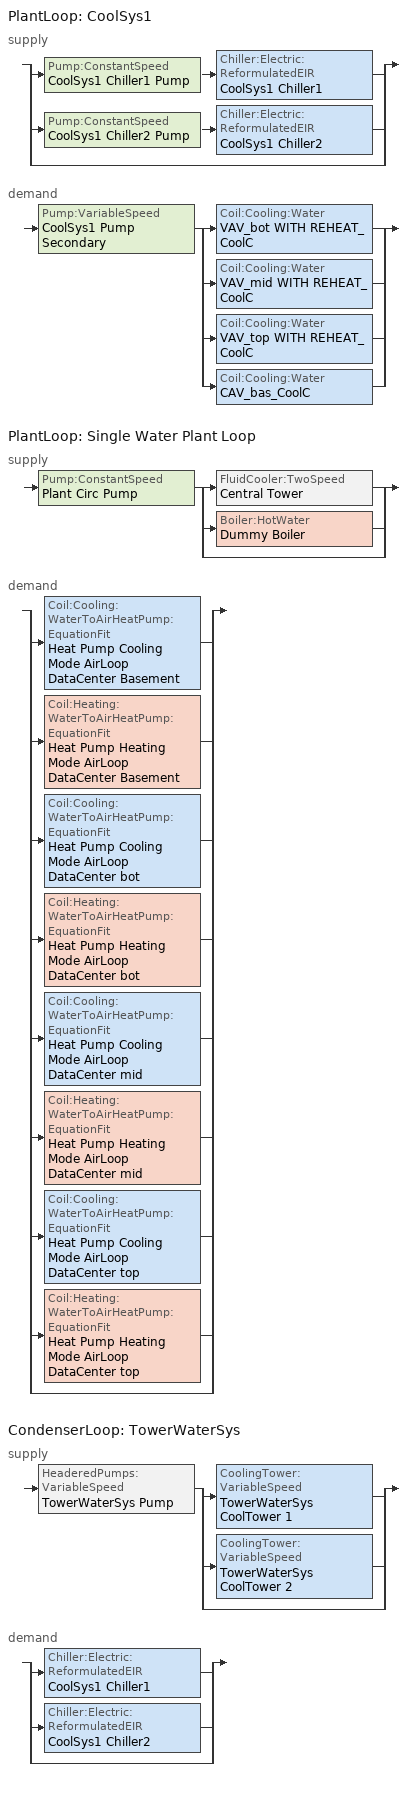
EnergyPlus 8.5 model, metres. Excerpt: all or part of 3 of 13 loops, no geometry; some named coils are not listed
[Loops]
PlantLoop 'CoolSys1'
 supply: split
  | Pump:ConstantSpeed 'CoolSys1 Chiller1 Pump' > Chiller:Electric:ReformulatedEIR 'CoolSys1 Chiller1'
  | Pump:ConstantSpeed 'CoolSys1 Chiller2 Pump' > Chiller:Electric:ReformulatedEIR 'CoolSys1 Chiller2'
  | bypass
 demand: Pump:VariableSpeed 'CoolSys1 Pump Secondary' > split
  | Coil:Cooling:Water 'VAV_bot WITH REHEAT_CoolC'
  | Coil:Cooling:Water 'VAV_mid WITH REHEAT_CoolC'
  | Coil:Cooling:Water 'VAV_top WITH REHEAT_CoolC'
  | Coil:Cooling:Water 'CAV_bas_CoolC'
PlantLoop 'Single Water Plant Loop'
 supply: Pump:ConstantSpeed 'Plant Circ Pump' > split
  | FluidCooler:TwoSpeed 'Central Tower'
  | Boiler:HotWater 'Dummy Boiler'
  | bypass
 demand: split
  | Coil:Cooling:WaterToAirHeatPump:EquationFit 'Heat Pump Cooling Mode AirLoop DataCenter Basement'
  | Coil:Heating:WaterToAirHeatPump:EquationFit 'Heat Pump Heating Mode AirLoop DataCenter Basement'
  | Coil:Cooling:WaterToAirHeatPump:EquationFit 'Heat Pump Cooling Mode AirLoop DataCenter bot'
  | Coil:Heating:WaterToAirHeatPump:EquationFit 'Heat Pump Heating Mode AirLoop DataCenter bot'
  | Coil:Cooling:WaterToAirHeatPump:EquationFit 'Heat Pump Cooling Mode AirLoop DataCenter mid'
  | Coil:Heating:WaterToAirHeatPump:EquationFit 'Heat Pump Heating Mode AirLoop DataCenter mid'
  | Coil:Cooling:WaterToAirHeatPump:EquationFit 'Heat Pump Cooling Mode AirLoop DataCenter top'
  | Coil:Heating:WaterToAirHeatPump:EquationFit 'Heat Pump Heating Mode AirLoop DataCenter top'
  | bypass
CondenserLoop 'TowerWaterSys'
 supply: HeaderedPumps:VariableSpeed 'TowerWaterSys Pump' > split
  | CoolingTower:VariableSpeed 'TowerWaterSys CoolTower 1'
  | CoolingTower:VariableSpeed 'TowerWaterSys CoolTower 2'
  | bypass
 demand: split
  | Chiller:Electric:ReformulatedEIR 'CoolSys1 Chiller1'
  | Chiller:Electric:ReformulatedEIR 'CoolSys1 Chiller2'
  | bypass
[Sizing:Plant]
Name | Loop Type | Design Loop Exit Temperature {C} | Loop Design Temperature Difference {deltaC}
CoolSys1 | Cooling | 6.67 | 8.33
TowerWaterSys | Condenser | 29.4 | 5.6
Single Water Plant Loop | Heating | 39 | 11
[Coil:Cooling:WaterToAirHeatPump:EquationFit] Rated Air Flow Rate {m3/s}=autosize; Rated Water Flow Rate {m3/s}=autosize; Gross Rated Total Cooling Capacity {W}=autosize; Gross Rated Sensible Cooling Capacity {W}=autosize; Total Cooling Capacity Coefficient 1=-4.30267; Total Cooling Capacity Coefficient 2=7.18537; Total Cooling Capacity Coefficient 3=-2.23947; Total Cooling Capacity Coefficient 4=0.139996; Total Cooling Capacity Coefficient 5=0.10266; Sensible Cooling Capacity Coefficient 1=6.00194; Sensible Cooling Capacity Coefficient 2=22.6301; Sensible Cooling Capacity Coefficient 3=-26.7961; Sensible Cooling Capacity Coefficient 4=-1.72375; Sensible Cooling Capacity Coefficient 5=0.490645; Sensible Cooling Capacity Coefficient 6=0.0693119; Cooling Power Consumption Coefficient 1=-5.67776; Cooling Power Consumption Coefficient 2=0.438988; Cooling Power Consumption Coefficient 3=5.84528; Cooling Power Consumption Coefficient 4=0.141606; Cooling Power Consumption Coefficient 5=-0.168728; Nominal Time for Condensate Removal to Begin {s}=0; Ratio of Initial Moisture Evaporation Rate and Steady State Latent Capacity=0
Name | Gross Rated Cooling COP
Heat Pump Cooling Mode AirLoop DataCenter Basement; Heat Pump Cooling Mode AirLoop DataCenter mid | 3.42592
Heat Pump Cooling Mode AirLoop DataCenter bot; Heat Pump Cooling Mode AirLoop DataCenter top | 3.70227
[Coil:Heating:WaterToAirHeatPump:EquationFit] Rated Air Flow Rate {m3/s}=autosize; Rated Water Flow Rate {m3/s}=autosize; Gross Rated Heating Capacity {W}=autosize; Gross Rated Heating COP=4.3; Heating Capacity Coefficient 1=0.237847; Heating Capacity Coefficient 2=-3.35824; Heating Capacity Coefficient 3=3.8064; Heating Capacity Coefficient 4=0.1792; Heating Capacity Coefficient 5=0.128607; Heating Power Consumption Coefficient 1=-3.79176; Heating Power Consumption Coefficient 2=3.38799; Heating Power Consumption Coefficient 3=1.50226; Heating Power Consumption Coefficient 4=-0.177654; Heating Power Consumption Coefficient 5=-0.10308
Heat Pump HEATING Mode AirLoop DataCenter Basement; Heat Pump HEATING Mode AirLoop DataCenter bot; Heat Pump HEATING Mode AirLoop DataCenter mid; Heat Pump HEATING Mode AirLoop DataCenter top
[Pump:VariableSpeed]
CoolSys1 Pump Secondary: Design Maximum Flow Rate {m3/s}=autosize; Design Pump Head {Pa}=134284; Design Power Consumption {W}=autosize; Motor Efficiency=0.9; Fraction of Motor Inefficiencies to Fluid Stream=0; Coefficient 1 of the Part Load Performance Curve=0; Coefficient 2 of the Part Load Performance Curve=0.0205; Coefficient 3 of the Part Load Performance Curve=0.4101; Coefficient 4 of the Part Load Performance Curve=0.5753; Design Minimum Flow Rate {m3/s}=0; Pump Control Type=Intermittent
[Pump:ConstantSpeed] Motor Efficiency=0.9; Fraction of Motor Inefficiencies to Fluid Stream=0; Pump Control Type=Intermittent
Name | Design Flow Rate {m3/s} | Design Pump Head {Pa} | Design Power Consumption {W}
CoolSys1 Chiller1 Pump; CoolSys1 Chiller2 Pump | AUTOSIZE | 44761.3 | AUTOSIZE
Plant Circ Pump | autosize | 179045 | autosize
[HeaderedPumps:VariableSpeed]
TowerWaterSys Pump: Total Design Flow Rate {m3/s}=AUTOSIZE; Number of Pumps in Bank=2; Flow Sequencing Control Scheme=SEQUENTIAL; Design Pump Head {Pa}=148557; Design Power Consumption {W}=autosize; Motor Efficiency=0.87; Fraction of Motor Inefficiencies to Fluid Stream=0; Coefficient 1 of the Part Load Performance Curve=0; Coefficient 2 of the Part Load Performance Curve=0.0216; Coefficient 3 of the Part Load Performance Curve=-0.0325; Coefficient 4 of the Part Load Performance Curve=1.0095; Minimum Flow Rate Fraction=0; Pump Control Type=Intermittent
[Boiler:HotWater]
Dummy Boiler: Fuel Type=NaturalGas; Nominal Capacity {W}=93894.07; Nominal Thermal Efficiency=0.8; Efficiency Curve Temperature Evaluation Variable=LeavingBoiler; Normalized Boiler Efficiency Curve=Dummy Boiler Efficiency Curve; Design Water Outlet Temperature {C}=30; Design Water Flow Rate {m3/s}=autosize; Minimum Part Load Ratio=0; Maximum Part Load Ratio=1.2; Optimum Part Load Ratio=1; Water Outlet Upper Temperature Limit {C}=95; Boiler Flow Mode=ConstantFlow
[Chiller:Electric:ReformulatedEIR] Reference Capacity {W}=888040; Reference COP {W/W}=5.33; Reference Leaving Chilled Water Temperature {C}=6.67; Reference Leaving Condenser Water Temperature {C}=34.4444; Reference Chilled Water Flow Rate {m3/s}=0.025216; Reference Condenser Water Flow Rate {m3/s}=AutoSize; Cooling Capacity Function of Temperature Curve=WC_PD_2010_PB_CAPFT; Electric Input to Cooling Output Ratio Function of Temperature Curve=WC_PD_2010_PB_EIRFT; Electric Input to Cooling Output Ratio Function of Part Load Ratio Curve Type=LeavingCondenserWaterTemperature; Electric Input to Cooling Output Ratio Function of Part Load Ratio Curve=WC_PD_150to300_2010_PB_EIRFPLR; Minimum Part Load Ratio=0.1; Maximum Part Load Ratio=1; Optimum Part Load Ratio=1; Minimum Unloading Ratio=0.1; Leaving Chilled Water Lower Temperature Limit {C}=5; Chiller Flow Mode Type=ConstantFlow; Design Heat Recovery Water Flow Rate {m3/s}=0
CoolSys1 Chiller1; CoolSys1 Chiller2
[CoolingTower:VariableSpeed] Model Type=CoolToolsCrossFlow; Design Approach Temperature {deltaC}=3.9; Design Range Temperature {deltaC}=5.6; Design Water Flow Rate {m3/s}=0.036226; Design Air Flow Rate {m3/s}=autosize; Design Fan Power {W}=12885.8; Fan Power Ratio Function of Air Flow Rate Ratio Curve=Tower_Fan_Curve; Minimum Air Flow Rate Ratio=0.2; Fraction of Tower Capacity in Free Convection Regime=0.125; Number of Cells=2; Cell Control=MaximalCell; Sizing Factor=1
TowerWaterSys CoolTower 1; TowerWaterSys CoolTower 2
[FluidCooler:TwoSpeed]
Central Tower: Performance Input Method=NominalCapacity; High Speed Nominal Capacity {W}=582060; Low Speed Nominal Capacity {W}=291030; Design Entering Water Temperature {C}=51.67; Design Entering Air Temperature {C}=35; Design Entering Air Wet-bulb Temperature {C}=25.6; Design Water Flow Rate {m3/s}=autosize; High Fan Speed Air Flow Rate {m3/s}=autosize; High Fan Speed Fan Power {W}=autosize; Low Fan Speed Air Flow Rate {m3/s}=autocalculate; Low Fan Speed Fan Power {W}=autocalculate
[PlantLoop] Minimum Loop Flow Rate {m3/s}=0; Plant Loop Volume {m3}=autocalculate
Name | Fluid Type | Plant Equipment Operation Scheme | Maximum Loop Temperature {C} | Minimum Loop Temperature {C} | Maximum Loop Flow Rate {m3/s} | Load Distribution Scheme | Common Pipe Simulation | User Defined Fluid Type | Plant Loop Demand Calculation Scheme
CoolSys1 | WATER | CoolSys1 Loop Operation Scheme List | 98 | 1 | AUTOSIZE | UniformLoad | TwoWayCommonPipe
Single Water Plant Loop | UserDefinedFluidType | Plant Loop Operation | 35 | 10 | autosize | SequentialLoad |  | EthyleneGlycol40Percent | DualSetpointDeadband
[CondenserLoop]
TowerWaterSys: Fluid Type=Water; Condenser Equipment Operation Scheme=TowerWaterSys Loop Operation Scheme List; Maximum Loop Temperature {C}=80; Minimum Loop Temperature {C}=5; Maximum Loop Flow Rate {m3/s}=AUTOSIZE; Minimum Loop Flow Rate {m3/s}=0; Condenser Loop Volume {m3}=AUTOSIZE; Load Distribution Scheme=SequentialLoad
[PlantEquipmentList]
CoolSys1 Equipment List 1: CoolSys1 Chiller1
CoolSys1 Equipment List 2: CoolSys1 Chiller1, CoolSys1 Chiller2
[CondenserEquipmentList]
TowerWaterSys Equipment List 1: TowerWaterSys CoolTower 1
TowerWaterSys Equipment List 2: TowerWaterSys CoolTower 1, TowerWaterSys CoolTower 2
[PlantEquipmentOperation:CoolingLoad] Load Range 1 Lower Limit {W}=0; Load Range 1 Upper Limit {W}=888040; Load Range 2 Lower Limit {W}=888040; Load Range 2 Upper Limit {W}=100000000000000
Name | Range 1 Equipment List | Range 2 Equipment List
CoolSys1 Operation Scheme | CoolSys1 Equipment List 1 | CoolSys1 Equipment List 2
TowerWaterSys Operation Scheme | TowerWaterSys Equipment List 1 | TowerWaterSys Equipment List 2
[PlantEquipmentOperation:ComponentSetpoint]
WSHPPlant Operation Scheme: Equipment 1=Central Tower; Component 1 Flow Rate {m3/s}=autosize; Operation 1 Type=Cooling; Equipment 2=Dummy Boiler; Component 2 Flow Rate {m3/s}=autosize; Operation 2 Type=Heating
[PlantEquipmentOperationSchemes]
Name | Control Scheme 1 | Control Scheme 1 Schedule
CoolSys1 Loop Operation Scheme List | CoolSys1 Operation Scheme | PlantOnSched
Plant Loop Operation | WSHPPlant Operation Scheme | Always_On
[CondenserEquipmentOperationSchemes]
TowerWaterSys Loop Operation Scheme List: Control Scheme 1=TowerWaterSys Operation Scheme; Control Scheme 1 Schedule=PlantOnSched
[EnergyManagementSystem:Sensor]
Name | Output:Variable or Output:Meter Index Key | Output:Variable or Output:Meter
DataCenter_FanMassFlow | AirLoop DataCenter Basement Supply Fan Outlet | System Node Mass Flow Rate
Tower_PumpMassFlow | TowerWaterSys Supply Inlet Node | System Node Mass Flow Rate
Chiller1_Status | CoolSys1 Chiller1 | Chiller Electric Power
Chiller2_Status | CoolSys1 Chiller2 | Chiller Electric Power
ChillerPlantDemandLoad | CoolSys1 | Plant Supply Side Cooling Demand Rate
[EnergyManagementSystem:Actuator]
Name | Actuated Component Unique | Actuated Component Type | Actuated Component Control Type
Chiller2PumpStatus | COOLSYS1 CHILLER2 PUMP | Plant Component Pump:ConstantSpeed | On/Off Supervisory
Chiller1PumpFlow | COOLSYS1 CHILLER1 PUMP | Pump | Pump Mass Flow Rate
Chiller2PumpFlow | COOLSYS1 CHILLER2 PUMP | Pump | Pump Mass Flow Rate
Chiller2Status | COOLSYS1 CHILLER2 | Plant Component Chiller:Electric:ReformulatedEIR | On/Off Supervisory
[EnergyManagementSystem:InternalVariable]
Chiller2PumpDesignFlow: Internal Data Index Key=COOLSYS1 CHILLER2 PUMP; Internal Data Type=Pump Maximum Mass Flow Rate
[ExternalInterface:FunctionalMockupUnitExport:From:Variable]
Name | Output:Variable Index Key | Output:Variable | FMU Variable
 | COOLSYS1 CHILLER1 | Chiller Electric Power | PChi1
 | CoolSys1 Chiller2 | Chiller Electric Power | PChi2
 | CoolSys1 Supply Outlet Node | System Node Temperature | SupCHWT
 | CoolSys1 Supply Outlet Node | System Node Temperature | mCHWT
 | TowerWaterSys Demand Inlet Node | System Node Temperature | SupCWT
 | TowerWaterSys Demand Outlet Node | System Node Temperature | RetCWT
 | TowerWaterSys Demand Outlet Node | System Node Mass Flow Rate | mCWT
 | CoolSys1 Pump Secondary | Pump Electric Power | PCHWPum
 | TowerWaterSys Pump | Pump Electric Power | PCWPum
 | TowerWaterSys CoolTower 1 | Cooling Tower Fan Electric Power | PCT1
 | TowerWaterSys CoolTower 2 | Cooling Tower Fan Electric Power | PCT2
[SetpointManager:Scheduled] Control Variable=Temperature
Name | Schedule | Setpoint Node or NodeList
CoolSys1 Loop Setpoint Manager | CW-Loop-Temp-Schedule | CoolSys1 Supply Outlet Node
TowerWaterSystem Loop Setpoint Manager | Tower-Loop-Temp-Schedule | TowerWaterSys Supply Outlet Node
CoolSys1 Loop Plant Demand Inlet Setpoint Manager | CW-Loop-Temp-Schedule | CoolSys1 Demand Inlet Node
[SetpointManager:Scheduled:DualSetpoint]
Water Loop Setpoint Manager: Control Variable=Temperature; High Setpoint Schedule=PLANT LOOP HIGH TEMP SCHEDULE; Low Setpoint Schedule=PLANT LOOP LOW TEMP SCHEDULE; Setpoint Node or NodeList=Plant Supply Outlet Node
[Schedule:Compact]
ALWAYS_ON; PlantOnSched: Through: 12/31, For: AllDays, Until: 24:00, 1
CW-Loop-Temp-Schedule: Through: 12/31, For: SummerDesignDay, Until: 24:00, 6.7, For: WinterDesignDay, Until: 24:00, 6.7, For: AllOtherDays, Until: 24:00, 6.7
Tower-Loop-Temp-Schedule: Through: 12/31, For: AllDays, Until: 24:00, 21.1
PLANT LOOP HIGH TEMP SCHEDULE: Through: 12/31, For: Alldays, Until: 24:00, 18.33
PLANT LOOP LOW TEMP SCHEDULE: Through: 12/31, For: Alldays, Until: 24:00, 5
[Curve:Quadratic]
Dummy Boiler Efficiency Curve: Coefficient1 Constant=1; Coefficient2 x=0; Coefficient3 x**2=0; Minimum Value of x=0; Maximum Value of x=1
[Curve:Cubic]
Tower_Fan_Curve: Coefficient1 Constant=0; Coefficient2 x=0; Coefficient3 x**2=0; Coefficient4 x**3=1; Minimum Value of x=0; Maximum Value of x=1
[Curve:Bicubic]
WC_PD_150TO300_2010_PB_EIRFPLR: Coefficient1 Constant=-0.136053; Coefficient2 x=0.0086427; Coefficient3 x**2=3.85558e-06; Coefficient4 y=1.02403; Coefficient5 y**2=0.0604744; Coefficient6 x*y=-0.00894786; Coefficient7 x**3=0; Coefficient8 y**3=0.057066; Coefficient9 x**2*y=0; Coefficient10 x*y**2=0; Minimum Value of x=31.13; Maximum Value of x=36.52; Minimum Value of y=0.19; Maximum Value of y=1.03
[Curve:Biquadratic] Minimum Value of x=5; Maximum Value of x=10; Minimum Value of y=17.78; Maximum Value of y=46.11
Name | Coefficient1 Constant | Coefficient2 x | Coefficient3 x**2 | Coefficient4 y | Coefficient5 y**2 | Coefficient6 x*y
WC_PD_2010_PB_CAPFT | 0.906117 | 0.0292267 | -0.0003665 | -0.0009698 | -9.07e-05 | 0.0002535
WC_PD_2010_PB_EIRFT | 0.361778 | -0.0230016 | 0.0009672 | 0.0131801 | 0.0003761 | -0.0007121
